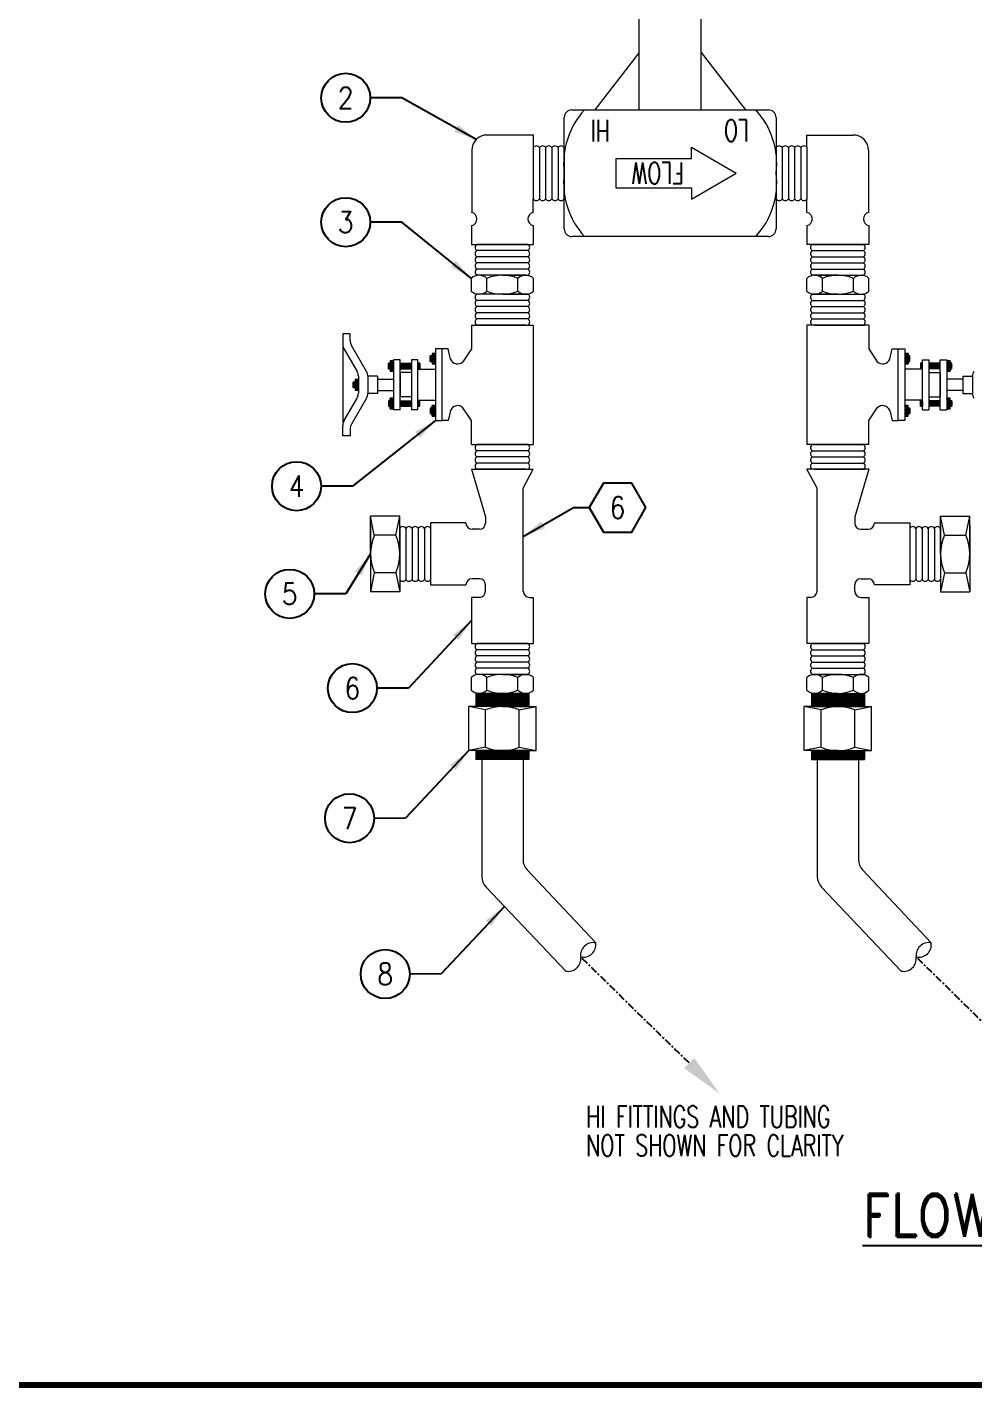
# Model space of a CAD drawing. Header units: inches. Extents: x -3516 to -3144, y -293 to -72.
# Drawn here: x -3326.6 to -3277.2, y -179.6 to -108.7 of the extents above; entities that cross this region are included whole.
import ezdxf
from ezdxf.enums import TextEntityAlignment as Align

# ---------------------------------------------------------------- set-up
doc = ezdxf.new("R2010")
doc.units = ezdxf.units.IN
doc.header["$LTSCALE"] = 0.5
doc.header["$MEASUREMENT"] = 0
doc.linetypes.add('CENTER2', pattern=[1.125, 0.75, -0.125, 0.125, -0.125])
doc.layers.get('0').update_dxf_attribs({"lineweight": 18})
doc.layers.get('Defpoints').update_dxf_attribs({"color": 251, "lineweight": 140})
for name, color, linetype in [('FH-TITLES', 101, 'Continuous'), ('MU-PART-NUMB', 21, 'Continuous'), ('MU-PART-NUMB @ 12', 21, 'Continuous')]:
    doc.layers.add(name, color=color, linetype=linetype)
doc.styles.add('ROMAND', font='romand.shx')
doc.styles.add('RomanS', font='romans.shx', dxfattribs={"width": 0.85})
doc.dimstyles.new('FH_Arrow_Leader', dxfattribs={"dimscale": 96, "dimtxt": 0.09375, "dimasz": 0.1, "dimexe": 0.0625, "dimexo": 0.0625, "dimgap": 0.09, "dimtad": 0, "dimtih": 1, "dimtoh": 1, "dimdec": 4, "dimzin": 0, "dimdsep": 46, "dimlunit": 4, "dimtxsty": 'RomanS', "dimcen": 0.09, "dimadec": 0, "dimazin": 0, "dimtfac": 1, "dimtdec": 4, "dimtofl": 0, "dimtmove": 0, "dimatfit": 3, "dimfxl": 1, "dimtolj": 1, "dimtzin": 0, "dimarcsym": 0})
pattern_1 = [(45, (1982.264434, 69.967523), (-0.03535533906, 0.03535533906), [])]
pattern_2 = [(135, (-8568.428625, 69.967523), (0.03535533906, 0.03535533906), [])]
pattern_3 = [(45, (978.75249, 32.53972), (-0.0286504903, 0.0286504903), [])]
pattern_4 = [(45, (980.588325, 33.518736), (-0.0286504903, 0.0286504903), [])]
pattern_5 = [(315, (980.588325, -288.304817), (-0.0286504903, -0.0286504903), [])]
pattern_6 = [(45, (982.77675, 33.9024), (-0.0286504903, 0.0286504903), [])]
pattern_7 = [(315, (982.77675, -288.68848), (-0.0286504903, -0.0286504903), [])]
pattern_8 = [(135, (-7566.752517, 33.518736), (0.0286504903, 0.0286504903), [])]
pattern_9 = [(225, (-7566.752517, -288.304817), (0.0286504903, -0.0286504903), [])]
pattern_10 = [(135, (-7568.94094, 33.9024), (0.0286504903, 0.0286504903), [])]
pattern_11 = [(225, (-7568.94094, -288.68848), (0.0286504903, -0.0286504903), [])]

msp = doc.modelspace()

# ---------------------------------------------------------------- hatches: boundary and pattern name
h = msp.add_hatch()
h.set_pattern_fill('ANSI31', color=256, scale=0.324143, style=0)
h.set_pattern_definition(pattern_4)
h.paths.add_polyline_path([(-3307.519, -126.141), (-3307.694, -126.141), (-3307.694, -126.687), (-3307.519, -126.687)])
h = msp.add_hatch()
h.set_pattern_fill('ANSI31', color=256, scale=0.324143, style=0)
h.set_pattern_definition(pattern_6)
h.paths.add_polyline_path([(-3305.505, -125.889), (-3305.6, -125.889), (-3305.6, -126.172), (-3305.505, -126.172)])
h = msp.add_hatch()
h.set_pattern_fill('ANSI31', color=256, scale=0.324143, style=0)
h.set_pattern_definition(pattern_6)
h.paths.add_polyline_path([(-3305.33, -125.758), (-3305.505, -125.758), (-3305.505, -126.303), (-3305.33, -126.303)])
h = msp.add_hatch()
h.set_pattern_fill('ANSI31', color=256, scale=0.324143, style=0)
h.set_pattern_definition(pattern_10)
h.paths.add_polyline_path([(-3280.834, -125.758), (-3280.659, -125.758), (-3280.659, -126.303), (-3280.834, -126.303)])
h = msp.add_hatch()
h.set_pattern_fill('ANSI31', color=256, scale=0.324143, style=0)
h.set_pattern_definition(pattern_10)
h.paths.add_polyline_path([(-3280.659, -125.889), (-3280.564, -125.889), (-3280.564, -126.172), (-3280.659, -126.172)])
h = msp.add_hatch()
h.set_pattern_fill('ANSI31', color=256, scale=0.324143, style=0)
h.set_pattern_definition(pattern_8)
h.paths.add_polyline_path([(-3278.645, -126.141), (-3278.47, -126.141), (-3278.47, -126.687), (-3278.645, -126.687)])
h = msp.add_hatch()
h.set_pattern_fill('ANSI31', color=256, scale=0.324143, style=0)
h.set_pattern_definition(pattern_4)
h.paths.add_polyline_path([(-3307.694, -126.272), (-3307.788, -126.272), (-3307.788, -126.556), (-3307.694, -126.556)])
h = msp.add_hatch()
h.set_pattern_fill('ANSI31', color=256, scale=0.4, style=0)
h.set_pattern_definition(pattern_1)
h.paths.add_polyline_path([(-3306.589, -126.272), (-3307.176, -126.272), (-3307.176, -126.556), (-3306.589, -126.556)])
h = msp.add_hatch()
h.set_pattern_fill('ANSI31', color=256, scale=0.324143, style=0)
h.set_pattern_definition([(45, (982.1306, 33.518736), (-0.0286504903, 0.0286504903), [])])
h.paths.add_polyline_path([(-3306.152, -126.272), (-3306.246, -126.272), (-3306.246, -126.556), (-3306.152, -126.556)])
h = msp.add_hatch()
h.set_pattern_fill('ANSI31', color=256, scale=0.324143, style=0)
h.set_pattern_definition([(135, (-7568.29479, 33.518736), (0.0286504903, 0.0286504903), [])])
h.paths.add_polyline_path([(-3280.013, -126.272), (-3279.918, -126.272), (-3279.918, -126.556), (-3280.013, -126.556)])
h = msp.add_hatch()
h.set_pattern_fill('ANSI31', color=256, scale=0.4, style=0)
h.set_pattern_definition(pattern_2)
h.paths.add_polyline_path([(-3279.576, -126.272), (-3278.988, -126.272), (-3278.988, -126.556), (-3279.576, -126.556)])
h = msp.add_hatch()
h.set_pattern_fill('ANSI31', color=256, scale=0.324143, style=0)
h.set_pattern_definition(pattern_8)
h.paths.add_polyline_path([(-3278.47, -126.272), (-3278.376, -126.272), (-3278.376, -126.556), (-3278.47, -126.556)])
h = msp.add_hatch()
h.set_pattern_fill('ANSI31', color=256, scale=0.324143, style=0)
h.set_pattern_definition(pattern_3)
h.paths.add_polyline_path([(-3309.53, -127.251), (-3309.624, -127.251), (-3309.624, -127.535), (-3309.53, -127.535)])
h = msp.add_hatch()
h.set_pattern_fill('ANSI31', color=256, scale=0.324143, style=0)
h.set_pattern_definition(pattern_3)
h.paths.add_polyline_path([(-3309.355, -127.12), (-3309.53, -127.12), (-3309.53, -127.666), (-3309.355, -127.666)])
h = msp.add_hatch()
h.set_pattern_fill('ANSI31', color=256, scale=0.324143, style=0)
h.set_pattern_definition(pattern_5)
h.paths.add_polyline_path([(-3307.694, -128.514), (-3307.788, -128.514), (-3307.788, -128.231), (-3307.694, -128.231)])
h = msp.add_hatch()
h.set_pattern_fill('ANSI31', color=256, scale=0.324143, style=0)
h.set_pattern_definition(pattern_5)
h.paths.add_polyline_path([(-3307.519, -128.645), (-3307.694, -128.645), (-3307.694, -128.099), (-3307.519, -128.099)])
h = msp.add_hatch()
h.set_pattern_fill('ANSI31', color=256, scale=0.4, style=0)
h.set_pattern_definition([(45, (1982.264434, 68.009487), (-0.03535533906, 0.03535533906), [])])
h.paths.add_polyline_path([(-3306.589, -128.231), (-3307.176, -128.231), (-3307.176, -128.514), (-3306.589, -128.514)])
h = msp.add_hatch()
h.set_pattern_fill('ANSI31', color=256, scale=0.324143, style=0)
h.set_pattern_definition([(315, (982.1306, -288.304817), (-0.0286504903, -0.0286504903), [])])
h.paths.add_polyline_path([(-3306.152, -128.514), (-3306.246, -128.514), (-3306.246, -128.231), (-3306.152, -128.231)])
h = msp.add_hatch()
h.set_pattern_fill('ANSI31', color=256, scale=0.324143, style=0)
h.set_pattern_definition([(225, (-7568.29479, -288.304817), (0.0286504903, -0.0286504903), [])])
h.paths.add_polyline_path([(-3280.013, -128.514), (-3279.918, -128.514), (-3279.918, -128.231), (-3280.013, -128.231)])
h = msp.add_hatch()
h.set_pattern_fill('ANSI31', color=256, scale=0.4, style=0)
h.set_pattern_definition([(135, (-8568.428625, 68.009487), (0.03535533906, 0.03535533906), [])])
h.paths.add_polyline_path([(-3279.576, -128.231), (-3278.988, -128.231), (-3278.988, -128.514), (-3279.576, -128.514)])
h = msp.add_hatch()
h.set_pattern_fill('ANSI31', color=256, scale=0.324143, style=0)
h.set_pattern_definition(pattern_9)
h.paths.add_polyline_path([(-3278.645, -128.645), (-3278.47, -128.645), (-3278.47, -128.099), (-3278.645, -128.099)])
h = msp.add_hatch()
h.set_pattern_fill('ANSI31', color=256, scale=0.324143, style=0)
h.set_pattern_definition(pattern_9)
h.paths.add_polyline_path([(-3278.47, -128.514), (-3278.376, -128.514), (-3278.376, -128.231), (-3278.47, -128.231)])
h = msp.add_hatch()
h.set_pattern_fill('ANSI31', color=256, scale=0.324143, style=0)
h.set_pattern_definition(pattern_7)
h.paths.add_polyline_path([(-3305.505, -128.897), (-3305.6, -128.897), (-3305.6, -128.614), (-3305.505, -128.614)])
h = msp.add_hatch()
h.set_pattern_fill('ANSI31', color=256, scale=0.324143, style=0)
h.set_pattern_definition(pattern_7)
h.paths.add_polyline_path([(-3305.33, -129.028), (-3305.505, -129.028), (-3305.505, -128.483), (-3305.33, -128.483)])
h = msp.add_hatch()
h.set_pattern_fill('ANSI31', color=256, scale=0.324143, style=0)
h.set_pattern_definition(pattern_11)
h.paths.add_polyline_path([(-3280.834, -129.028), (-3280.659, -129.028), (-3280.659, -128.483), (-3280.834, -128.483)])
h = msp.add_hatch()
h.set_pattern_fill('ANSI31', color=256, scale=0.324143, style=0)
h.set_pattern_definition(pattern_11)
h.paths.add_polyline_path([(-3280.659, -128.897), (-3280.564, -128.897), (-3280.564, -128.614), (-3280.659, -128.614)])
h = msp.add_hatch()
h.set_pattern_fill('ANSI31', color=256, scale=0.4, style=0)
h.set_pattern_definition(pattern_1)
h.paths.add_polyline_path([(-3300.456, -143.501), (-3301.837, -143.501), (-3303.173, -143.501), (-3303.219, -143.501), (-3303.219, -144.193), (-3301.837, -144.193), (-3300.456, -144.193)])
h = msp.add_hatch()
h.set_pattern_fill('ANSI31', color=256, scale=0.4, style=0)
h.set_pattern_definition(pattern_2)
h.paths.add_polyline_path([(-3285.708, -143.501), (-3284.327, -143.501), (-3282.992, -143.501), (-3282.946, -143.501), (-3282.946, -144.193), (-3284.327, -144.193), (-3285.708, -144.193)])
h = msp.add_hatch()
h.set_pattern_fill('ANSI31', color=256, scale=0.4, style=0)
h.set_pattern_definition(pattern_1)
h.paths.add_polyline_path([(-3300.456, -146.492), (-3301.837, -146.492), (-3303.219, -146.492), (-3303.219, -146.949), (-3300.456, -146.949)])
h = msp.add_hatch()
h.set_pattern_fill('ANSI31', color=256, scale=0.4, style=0)
h.set_pattern_definition(pattern_2)
h.paths.add_polyline_path([(-3285.708, -146.492), (-3284.327, -146.492), (-3282.946, -146.492), (-3282.946, -146.949), (-3285.708, -146.949)])

# ---------------------------------------------------------------- linework, layer by layer
for p, q in [((-3294.695, -113.045), (-3294.695, -105.882)), ((-3291.469, -113.045), (-3291.469, -105.882)), ((-3294.695, -110.039), (-3297.014, -113.045)), ((-3291.469, -110.039), (-3289.151, -113.045)), ((-3298.212, -113.045), (-3287.952, -113.045)), ((-3298.612, -119.254), (-3298.612, -113.445)), ((-3287.552, -113.445), (-3287.552, -119.254)), ((-3300.211, -114.354), (-3302.637, -114.354)), ((-3300.211, -114.995), (-3300.211, -114.354)), ((-3285.953, -114.995), (-3285.953, -114.354)), ((-3285.953, -114.354), (-3283.527, -114.354)), ((-3303.437, -115.154), (-3303.437, -118.394)), ((-3300.224, -115.014), (-3300.224, -117.685)), ((-3299.902, -115.014), (-3299.902, -117.685)), ((-3299.902, -115.014), (-3299.902, -117.685)), ((-3299.58, -115.014), (-3299.58, -117.685)), ((-3299.58, -115.014), (-3299.58, -117.685)), ((-3299.257, -115.014), (-3299.257, -117.685)), ((-3299.257, -115.014), (-3299.257, -117.685)), ((-3298.935, -115.014), (-3298.935, -117.685)), ((-3298.935, -115.014), (-3298.935, -117.685)), ((-3298.612, -115.014), (-3298.612, -117.685)), ((-3291.976, -115.583), (-3291.976, -114.997)), ((-3291.976, -114.997), (-3289.633, -116.35)), ((-3287.552, -115.014), (-3287.552, -117.685)), ((-3287.23, -115.014), (-3287.23, -117.685)), ((-3287.23, -115.014), (-3287.23, -117.685)), ((-3286.907, -115.014), (-3286.907, -117.685)), ((-3286.907, -115.014), (-3286.907, -117.685)), ((-3286.585, -115.014), (-3286.585, -117.685)), ((-3286.585, -115.014), (-3286.585, -117.685)), ((-3286.262, -115.014), (-3286.262, -117.685)), ((-3286.262, -115.014), (-3286.262, -117.685)), ((-3285.94, -115.014), (-3285.94, -117.685)), ((-3282.727, -115.154), (-3282.727, -118.394)), ((-3295.916, -115.583), (-3295.916, -117.117)), ((-3295.916, -115.583), (-3291.976, -115.583)), ((-3291.976, -117.703), (-3289.633, -116.35)), ((-3295.916, -117.117), (-3291.976, -117.117)), ((-3291.976, -117.117), (-3291.976, -117.703)), ((-3300.224, -118.393), (-3300.224, -117.685)), ((-3285.94, -118.393), (-3285.94, -117.685)), ((-3303.45, -119.082), (-3303.45, -120.063)), ((-3300.224, -119.082), (-3300.224, -120.063)), ((-3287.952, -119.654), (-3298.212, -119.654)), ((-3285.94, -119.082), (-3285.94, -120.063)), ((-3282.714, -119.082), (-3282.714, -120.063)), ((-3303.45, -120.063), (-3300.224, -120.063)), ((-3300.502, -120.063), (-3303.173, -120.063)), ((-3300.502, -120.385), (-3303.173, -120.385)), ((-3300.502, -120.385), (-3303.173, -120.385)), ((-3300.502, -120.385), (-3303.173, -120.385)), ((-3282.714, -120.063), (-3285.94, -120.063)), ((-3285.663, -120.063), (-3282.992, -120.063)), ((-3285.663, -120.385), (-3282.992, -120.385)), ((-3285.663, -120.385), (-3282.992, -120.385)), ((-3285.663, -120.385), (-3282.992, -120.385)), ((-3300.502, -120.708), (-3303.173, -120.708)), ((-3300.502, -120.708), (-3303.173, -120.708)), ((-3300.502, -120.708), (-3303.173, -120.708)), ((-3300.502, -121.03), (-3303.173, -121.03)), ((-3300.502, -121.03), (-3303.173, -121.03)), ((-3300.502, -121.03), (-3303.173, -121.03)), ((-3285.663, -120.708), (-3282.992, -120.708)), ((-3285.663, -120.708), (-3282.992, -120.708)), ((-3285.663, -120.708), (-3282.992, -120.708)), ((-3285.663, -121.03), (-3282.992, -121.03)), ((-3285.663, -121.03), (-3282.992, -121.03)), ((-3285.663, -121.03), (-3282.992, -121.03)), ((-3303.459, -122.5), (-3303.459, -121.837)), ((-3301.837, -121.675), (-3303.219, -121.675)), ((-3301.837, -121.675), (-3303.219, -121.675)), ((-3300.502, -121.353), (-3303.173, -121.353)), ((-3300.502, -121.353), (-3303.173, -121.353)), ((-3300.502, -121.353), (-3303.173, -121.353)), ((-3300.62, -121.675), (-3303.054, -121.675)), ((-3302.648, -122.5), (-3302.648, -121.837)), ((-3301.081, -121.675), (-3302.594, -121.675)), ((-3301.081, -121.675), (-3302.594, -121.675)), ((-3301.837, -121.675), (-3300.456, -121.675)), ((-3301.837, -121.675), (-3300.456, -121.675)), ((-3301.026, -122.5), (-3301.026, -121.837)), ((-3300.215, -122.5), (-3300.215, -121.837)), ((-3285.949, -122.5), (-3285.949, -121.837)), ((-3284.327, -121.675), (-3285.708, -121.675)), ((-3284.327, -121.675), (-3285.708, -121.675)), ((-3285.663, -121.353), (-3282.992, -121.353)), ((-3285.663, -121.353), (-3282.992, -121.353)), ((-3285.663, -121.353), (-3282.992, -121.353)), ((-3285.544, -121.675), (-3283.11, -121.675)), ((-3285.138, -122.5), (-3285.138, -121.837)), ((-3285.084, -121.675), (-3283.571, -121.675)), ((-3285.084, -121.675), (-3283.571, -121.675)), ((-3284.327, -121.675), (-3282.946, -121.675)), ((-3284.327, -121.675), (-3282.946, -121.675)), ((-3283.516, -122.5), (-3283.516, -121.837)), ((-3282.705, -122.5), (-3282.705, -121.837)), ((-3301.837, -122.662), (-3303.219, -122.662)), ((-3300.502, -122.662), (-3303.173, -122.662)), ((-3300.502, -122.985), (-3303.173, -122.985)), ((-3300.502, -122.985), (-3303.173, -122.985)), ((-3300.502, -122.985), (-3303.173, -122.985)), ((-3300.502, -123.307), (-3303.173, -123.307)), ((-3300.502, -123.307), (-3303.173, -123.307)), ((-3300.502, -123.307), (-3303.173, -123.307)), ((-3300.62, -122.662), (-3303.054, -122.662)), ((-3301.837, -122.662), (-3300.456, -122.662)), ((-3284.327, -122.662), (-3285.708, -122.662)), ((-3285.663, -122.662), (-3282.992, -122.662)), ((-3285.663, -122.985), (-3282.992, -122.985)), ((-3285.663, -122.985), (-3282.992, -122.985)), ((-3285.663, -122.985), (-3282.992, -122.985)), ((-3285.663, -123.307), (-3282.992, -123.307)), ((-3285.663, -123.307), (-3282.992, -123.307)), ((-3285.663, -123.307), (-3282.992, -123.307)), ((-3285.544, -122.662), (-3283.11, -122.662)), ((-3284.327, -122.662), (-3282.946, -122.662)), ((-3300.502, -123.629), (-3303.173, -123.629)), ((-3300.502, -123.629), (-3303.173, -123.629)), ((-3300.502, -123.629), (-3303.173, -123.629)), ((-3300.502, -123.952), (-3303.173, -123.952)), ((-3300.502, -123.952), (-3303.173, -123.952)), ((-3300.502, -123.952), (-3303.173, -123.952)), ((-3285.663, -123.629), (-3282.992, -123.629)), ((-3285.663, -123.629), (-3282.992, -123.629)), ((-3285.663, -123.629), (-3282.992, -123.629)), ((-3285.663, -123.952), (-3282.992, -123.952)), ((-3285.663, -123.952), (-3282.992, -123.952)), ((-3285.663, -123.952), (-3282.992, -123.952)), ((-3309.786, -124.73), (-3310.166, -124.73)), ((-3310.166, -124.73), (-3310.166, -125.274)), ((-3309.786, -125.082), (-3309.786, -124.73)), ((-3303.45, -124.274), (-3300.224, -124.274)), ((-3303.45, -124.274), (-3303.45, -125.524)), ((-3301.837, -124.274), (-3303.219, -124.274)), ((-3301.837, -124.274), (-3303.219, -124.274)), ((-3300.62, -124.274), (-3303.054, -124.274)), ((-3301.081, -124.274), (-3302.594, -124.274)), ((-3301.081, -124.274), (-3302.594, -124.274)), ((-3301.837, -124.274), (-3300.456, -124.274)), ((-3301.837, -124.274), (-3300.456, -124.274)), ((-3300.224, -124.274), (-3300.224, -130.512)), ((-3282.714, -124.274), (-3285.94, -124.274)), ((-3285.94, -124.274), (-3285.94, -130.512)), ((-3284.327, -124.274), (-3285.708, -124.274)), ((-3284.327, -124.274), (-3285.708, -124.274)), ((-3285.544, -124.274), (-3283.11, -124.274)), ((-3285.084, -124.274), (-3283.571, -124.274)), ((-3285.084, -124.274), (-3283.571, -124.274)), ((-3284.327, -124.274), (-3282.946, -124.274)), ((-3284.327, -124.274), (-3282.946, -124.274)), ((-3282.714, -124.274), (-3282.714, -125.524)), ((-3310.166, -125.41), (-3310.166, -129.376)), ((-3308.932, -126.698), (-3309.718, -125.336)), ((-3310.098, -125.528), (-3309.423, -126.698)), ((-3307.694, -126.141), (-3307.694, -126.687)), ((-3307.176, -126.084), (-3307.519, -126.084)), ((-3307.519, -126.084), (-3307.519, -128.702)), ((-3307.519, -126.084), (-3307.519, -126.928)), ((-3307.176, -128.702), (-3307.176, -126.084)), ((-3306.246, -126.084), (-3306.589, -126.084)), ((-3306.589, -126.084), (-3306.589, -128.702)), ((-3306.246, -128.702), (-3306.246, -126.084)), ((-3305.6, -126.172), (-3305.6, -125.889)), ((-3305.505, -125.758), (-3305.505, -126.303)), ((-3304.988, -125.524), (-3305.33, -125.524)), ((-3305.33, -125.524), (-3305.33, -129.262)), ((-3304.673, -125.524), (-3304.988, -125.524)), ((-3304.988, -129.262), (-3304.988, -125.524)), ((-3304.549, -126.054), (-3304.673, -125.524)), ((-3303.45, -125.524), (-3303.895, -126.188)), ((-3282.714, -125.524), (-3282.269, -126.188)), ((-3281.615, -126.054), (-3281.491, -125.524)), ((-3281.491, -125.524), (-3281.177, -125.524)), ((-3281.177, -129.262), (-3281.177, -125.524)), ((-3281.177, -125.524), (-3280.834, -125.524)), ((-3280.834, -125.524), (-3280.834, -129.262)), ((-3280.659, -125.758), (-3280.659, -126.303)), ((-3280.564, -126.172), (-3280.564, -125.889)), ((-3279.918, -128.702), (-3279.918, -126.084)), ((-3279.918, -126.084), (-3279.576, -126.084)), ((-3279.576, -126.084), (-3279.576, -128.702)), ((-3278.988, -128.702), (-3278.988, -126.084)), ((-3278.988, -126.084), (-3278.645, -126.084)), ((-3278.645, -126.084), (-3278.645, -128.702)), ((-3278.47, -126.141), (-3278.47, -126.687)), ((-3307.788, -126.556), (-3307.788, -126.272)), ((-3307.176, -126.272), (-3306.589, -126.272)), ((-3307.176, -126.556), (-3306.589, -126.556)), ((-3306.589, -126.756), (-3307.176, -126.756)), ((-3307.176, -126.756), (-3307.176, -128.03)), ((-3306.246, -126.556), (-3306.246, -126.272)), ((-3306.246, -126.585), (-3305.33, -126.585)), ((-3306.152, -126.272), (-3306.152, -126.556)), ((-3279.918, -126.585), (-3280.834, -126.585)), ((-3280.013, -126.272), (-3280.013, -126.556)), ((-3279.918, -126.556), (-3279.918, -126.272)), ((-3278.988, -126.272), (-3279.576, -126.272)), ((-3278.988, -126.556), (-3279.576, -126.556)), ((-3279.576, -126.756), (-3278.988, -126.756)), ((-3278.988, -126.756), (-3278.988, -128.03)), ((-3278.376, -126.556), (-3278.376, -126.272)), ((-3309.624, -127.535), (-3309.624, -127.251)), ((-3309.53, -127.12), (-3309.53, -127.666)), ((-3309.355, -126.951), (-3309.355, -127.835)), ((-3308.353, -126.937), (-3308.864, -126.937)), ((-3308.864, -126.951), (-3308.864, -127.835)), ((-3308.353, -126.937), (-3308.353, -127.849)), ((-3308.353, -127.099), (-3307.519, -127.099)), ((-3277.811, -127.099), (-3278.645, -127.099)), ((-3277.811, -126.937), (-3277.3, -126.937)), ((-3277.811, -126.937), (-3277.811, -127.849)), ((-3277.3, -126.951), (-3277.3, -127.835)), ((-3310.098, -129.258), (-3309.423, -128.089)), ((-3308.932, -128.089), (-3309.718, -129.45)), ((-3308.353, -127.849), (-3308.864, -127.849)), ((-3308.353, -127.687), (-3307.519, -127.687)), ((-3307.788, -128.231), (-3307.788, -128.514)), ((-3307.694, -128.645), (-3307.694, -128.099)), ((-3306.589, -128.03), (-3307.176, -128.03)), ((-3307.176, -128.231), (-3306.589, -128.231)), ((-3306.246, -128.201), (-3305.33, -128.201)), ((-3306.246, -128.231), (-3306.246, -128.514)), ((-3306.152, -128.514), (-3306.152, -128.231)), ((-3279.918, -128.201), (-3280.834, -128.201)), ((-3280.013, -128.514), (-3280.013, -128.231)), ((-3279.918, -128.231), (-3279.918, -128.514)), ((-3279.576, -128.03), (-3278.988, -128.03)), ((-3278.988, -128.231), (-3279.576, -128.231)), ((-3277.811, -127.687), (-3278.645, -127.687)), ((-3278.47, -128.645), (-3278.47, -128.099)), ((-3278.376, -128.231), (-3278.376, -128.514)), ((-3277.811, -127.849), (-3277.3, -127.849)), ((-3307.176, -128.702), (-3307.519, -128.702)), ((-3307.176, -128.514), (-3306.589, -128.514)), ((-3306.246, -128.702), (-3306.589, -128.702)), ((-3305.6, -128.614), (-3305.6, -128.897)), ((-3305.505, -129.028), (-3305.505, -128.483)), ((-3304.549, -128.732), (-3304.673, -129.262)), ((-3303.45, -129.262), (-3303.895, -128.598)), ((-3282.714, -129.262), (-3282.269, -128.598)), ((-3281.615, -128.732), (-3281.491, -129.262)), ((-3280.659, -129.028), (-3280.659, -128.483)), ((-3280.564, -128.614), (-3280.564, -128.897)), ((-3279.918, -128.702), (-3279.576, -128.702)), ((-3278.988, -128.514), (-3279.576, -128.514)), ((-3278.988, -128.702), (-3278.645, -128.702)), ((-3310.166, -130.056), (-3310.166, -129.512)), ((-3305.33, -129.262), (-3304.988, -129.262)), ((-3304.673, -129.262), (-3304.988, -129.262)), ((-3303.45, -130.512), (-3303.45, -129.262)), ((-3282.714, -130.512), (-3282.714, -129.262)), ((-3281.491, -129.262), (-3281.177, -129.262)), ((-3280.834, -129.262), (-3281.177, -129.262)), ((-3309.786, -130.056), (-3310.166, -130.056)), ((-3309.786, -129.704), (-3309.786, -130.056)), ((-3303.45, -130.512), (-3300.224, -130.512)), ((-3300.502, -130.512), (-3303.173, -130.512)), ((-3300.502, -130.512), (-3303.173, -130.512)), ((-3300.502, -130.512), (-3303.173, -130.512)), ((-3300.502, -130.834), (-3303.173, -130.834)), ((-3300.502, -130.834), (-3303.173, -130.834)), ((-3300.502, -130.834), (-3303.173, -130.834)), ((-3282.714, -130.512), (-3285.94, -130.512)), ((-3285.663, -130.512), (-3282.992, -130.512)), ((-3285.663, -130.512), (-3282.992, -130.512)), ((-3285.663, -130.512), (-3282.992, -130.512)), ((-3285.663, -130.834), (-3282.992, -130.834)), ((-3285.663, -130.834), (-3282.992, -130.834)), ((-3285.663, -130.834), (-3282.992, -130.834)), ((-3303.45, -131.802), (-3300.224, -131.802)), ((-3303.45, -131.802), (-3302.721, -134.278)), ((-3301.837, -131.802), (-3303.219, -131.802)), ((-3301.837, -131.802), (-3303.219, -131.802)), ((-3300.502, -131.157), (-3303.173, -131.157)), ((-3300.502, -131.157), (-3303.173, -131.157)), ((-3300.502, -131.157), (-3303.173, -131.157)), ((-3300.502, -131.479), (-3303.173, -131.479)), ((-3300.502, -131.479), (-3303.173, -131.479)), ((-3300.502, -131.479), (-3303.173, -131.479)), ((-3300.62, -131.802), (-3303.054, -131.802)), ((-3301.081, -131.802), (-3302.594, -131.802)), ((-3301.081, -131.802), (-3302.594, -131.802)), ((-3301.837, -131.802), (-3300.456, -131.802)), ((-3301.837, -131.802), (-3300.456, -131.802)), ((-3300.749, -132.782), (-3300.224, -131.802)), ((-3282.714, -131.802), (-3285.94, -131.802)), ((-3285.415, -132.782), (-3285.94, -131.802)), ((-3284.327, -131.802), (-3285.708, -131.802)), ((-3284.327, -131.802), (-3285.708, -131.802)), ((-3285.663, -131.157), (-3282.992, -131.157)), ((-3285.663, -131.157), (-3282.992, -131.157)), ((-3285.663, -131.157), (-3282.992, -131.157)), ((-3285.663, -131.479), (-3282.992, -131.479)), ((-3285.663, -131.479), (-3282.992, -131.479)), ((-3285.663, -131.479), (-3282.992, -131.479)), ((-3285.544, -131.802), (-3283.11, -131.802)), ((-3285.084, -131.802), (-3283.571, -131.802)), ((-3285.084, -131.802), (-3283.571, -131.802)), ((-3284.327, -131.802), (-3282.946, -131.802)), ((-3284.327, -131.802), (-3282.946, -131.802)), ((-3282.714, -131.802), (-3283.443, -134.278)), ((-3300.749, -137.835), (-3300.749, -132.782)), ((-3285.415, -137.835), (-3285.415, -132.782)), ((-3307.196, -134.251), (-3308.719, -134.251)), ((-3308.719, -136.223), (-3308.719, -134.251)), ((-3308.522, -135.237), (-3308.719, -134.251)), ((-3307.393, -135.237), (-3307.196, -134.251)), ((-3307.196, -136.223), (-3307.196, -134.251)), ((-3303.74, -134.605), (-3305.584, -134.605)), ((-3305.584, -134.605), (-3305.584, -137.842)), ((-3303.74, -134.611), (-3303.74, -134.605)), ((-3302.721, -134.278), (-3302.721, -134.611)), ((-3283.443, -134.278), (-3283.443, -134.611)), ((-3282.425, -134.611), (-3282.425, -134.605)), ((-3282.425, -134.605), (-3280.58, -134.605)), ((-3280.58, -134.605), (-3280.58, -137.842)), ((-3278.968, -134.251), (-3277.445, -134.251)), ((-3278.968, -136.223), (-3278.968, -134.251)), ((-3278.771, -135.237), (-3278.968, -134.251)), ((-3277.642, -135.237), (-3277.445, -134.251)), ((-3277.445, -136.223), (-3277.445, -134.251)), ((-3308.719, -134.744), (-3308.719, -137.702)), ((-3307.393, -135.237), (-3308.522, -135.237)), ((-3307.196, -136.223), (-3307.196, -134.732)), ((-3307.196, -134.744), (-3307.196, -137.702)), ((-3307.196, -134.888), (-3307.196, -137.559)), ((-3307.196, -134.888), (-3307.196, -137.559)), ((-3306.873, -134.888), (-3306.873, -137.559)), ((-3306.873, -134.888), (-3306.873, -137.559)), ((-3306.873, -134.888), (-3306.873, -137.559)), ((-3306.873, -134.888), (-3306.873, -137.559)), ((-3306.551, -134.888), (-3306.551, -137.559)), ((-3306.551, -134.888), (-3306.551, -137.559)), ((-3306.551, -134.888), (-3306.551, -137.559)), ((-3306.551, -134.888), (-3306.551, -137.559)), ((-3306.229, -134.888), (-3306.229, -137.559)), ((-3306.229, -134.888), (-3306.229, -137.559)), ((-3306.229, -134.888), (-3306.229, -137.559)), ((-3306.229, -134.888), (-3306.229, -137.559)), ((-3305.906, -134.888), (-3305.906, -137.559)), ((-3305.906, -134.888), (-3305.906, -137.559)), ((-3305.906, -134.888), (-3305.906, -137.559)), ((-3305.906, -134.888), (-3305.906, -137.559)), ((-3305.584, -134.888), (-3305.584, -137.559)), ((-3305.584, -134.888), (-3305.584, -137.559)), ((-3303.041, -134.931), (-3303.42, -134.931)), ((-3283.123, -134.931), (-3282.745, -134.931)), ((-3280.58, -134.888), (-3280.58, -137.559)), ((-3280.58, -134.888), (-3280.58, -137.559)), ((-3280.258, -134.888), (-3280.258, -137.559)), ((-3280.258, -134.888), (-3280.258, -137.559)), ((-3280.258, -134.888), (-3280.258, -137.559)), ((-3280.258, -134.888), (-3280.258, -137.559)), ((-3279.936, -134.888), (-3279.936, -137.559)), ((-3279.936, -134.888), (-3279.936, -137.559)), ((-3279.936, -134.888), (-3279.936, -137.559)), ((-3279.936, -134.888), (-3279.936, -137.559)), ((-3279.613, -134.888), (-3279.613, -137.559)), ((-3279.613, -134.888), (-3279.613, -137.559)), ((-3279.613, -134.888), (-3279.613, -137.559)), ((-3279.613, -134.888), (-3279.613, -137.559)), ((-3279.291, -134.888), (-3279.291, -137.559)), ((-3279.291, -134.888), (-3279.291, -137.559)), ((-3279.291, -134.888), (-3279.291, -137.559)), ((-3279.291, -134.888), (-3279.291, -137.559)), ((-3278.968, -136.223), (-3278.968, -134.732)), ((-3278.968, -134.744), (-3278.968, -137.702)), ((-3278.968, -134.888), (-3278.968, -137.559)), ((-3278.968, -134.888), (-3278.968, -137.559)), ((-3278.771, -135.237), (-3277.642, -135.237)), ((-3277.445, -134.744), (-3277.445, -137.702)), ((-3308.719, -136.223), (-3308.719, -138.195)), ((-3307.196, -136.223), (-3307.196, -138.195)), ((-3278.968, -136.223), (-3278.968, -138.195)), ((-3277.445, -136.223), (-3277.445, -138.195)), ((-3308.522, -137.209), (-3308.719, -138.195)), ((-3307.393, -137.209), (-3308.522, -137.209)), ((-3307.393, -137.209), (-3307.196, -138.195)), ((-3278.771, -137.209), (-3278.968, -138.195)), ((-3278.771, -137.209), (-3277.642, -137.209)), ((-3277.642, -137.209), (-3277.445, -138.195)), ((-3307.196, -138.195), (-3308.719, -138.195)), ((-3305.584, -137.842), (-3303.74, -137.842)), ((-3303.041, -137.515), (-3303.42, -137.515)), ((-3302.721, -138.172), (-3302.721, -137.835)), ((-3300.749, -138.172), (-3300.749, -137.835)), ((-3285.415, -138.172), (-3285.415, -137.835)), ((-3283.443, -138.172), (-3283.443, -137.835)), ((-3283.123, -137.515), (-3282.745, -137.515)), ((-3280.58, -137.842), (-3282.425, -137.842)), ((-3278.968, -138.195), (-3277.445, -138.195)), ((-3303.041, -138.492), (-3303.45, -138.492)), ((-3303.45, -138.492), (-3303.45, -140.902)), ((-3300.429, -138.492), (-3300.224, -138.492)), ((-3300.224, -138.492), (-3300.224, -140.902)), ((-3285.735, -138.492), (-3285.94, -138.492)), ((-3285.94, -138.492), (-3285.94, -140.902)), ((-3283.123, -138.492), (-3282.714, -138.492)), ((-3282.714, -138.492), (-3282.714, -140.902)), ((-3303.45, -140.902), (-3300.224, -140.902)), ((-3303.45, -140.902), (-3300.224, -140.902)), ((-3300.502, -140.902), (-3303.173, -140.902)), ((-3300.502, -140.902), (-3303.173, -140.902)), ((-3300.502, -140.902), (-3303.173, -140.902)), ((-3282.714, -140.902), (-3285.94, -140.902)), ((-3282.714, -140.902), (-3285.94, -140.902)), ((-3285.663, -140.902), (-3282.992, -140.902)), ((-3285.663, -140.902), (-3282.992, -140.902)), ((-3285.663, -140.902), (-3282.992, -140.902)), ((-3300.502, -141.224), (-3303.173, -141.224)), ((-3300.502, -141.224), (-3303.173, -141.224)), ((-3300.502, -141.224), (-3303.173, -141.224)), ((-3300.502, -141.546), (-3303.173, -141.546)), ((-3300.502, -141.546), (-3303.173, -141.546)), ((-3300.502, -141.546), (-3303.173, -141.546)), ((-3285.663, -141.224), (-3282.992, -141.224)), ((-3285.663, -141.224), (-3282.992, -141.224)), ((-3285.663, -141.224), (-3282.992, -141.224)), ((-3285.663, -141.546), (-3282.992, -141.546)), ((-3285.663, -141.546), (-3282.992, -141.546)), ((-3285.663, -141.546), (-3282.992, -141.546)), ((-3300.502, -141.869), (-3303.173, -141.869)), ((-3300.502, -141.869), (-3303.173, -141.869)), ((-3300.502, -141.869), (-3303.173, -141.869)), ((-3300.502, -142.191), (-3303.173, -142.191)), ((-3300.502, -142.191), (-3303.173, -142.191)), ((-3300.502, -142.191), (-3303.173, -142.191)), ((-3300.62, -142.191), (-3303.054, -142.191)), ((-3301.081, -142.191), (-3302.594, -142.191)), ((-3301.081, -142.191), (-3302.594, -142.191)), ((-3285.663, -141.869), (-3282.992, -141.869)), ((-3285.663, -141.869), (-3282.992, -141.869)), ((-3285.663, -141.869), (-3282.992, -141.869)), ((-3285.663, -142.191), (-3282.992, -142.191)), ((-3285.663, -142.191), (-3282.992, -142.191)), ((-3285.663, -142.191), (-3282.992, -142.191)), ((-3285.544, -142.191), (-3283.11, -142.191)), ((-3285.084, -142.191), (-3283.571, -142.191)), ((-3285.084, -142.191), (-3283.571, -142.191)), ((-3303.459, -143.338), (-3303.459, -142.676)), ((-3301.837, -142.514), (-3303.219, -142.514)), ((-3301.837, -142.514), (-3303.219, -142.514)), ((-3300.502, -142.514), (-3303.173, -142.514)), ((-3300.62, -142.514), (-3303.054, -142.514)), ((-3302.648, -143.338), (-3302.648, -142.676)), ((-3301.081, -142.514), (-3302.594, -142.514)), ((-3301.081, -142.514), (-3302.594, -142.514)), ((-3301.081, -142.514), (-3302.594, -142.514)), ((-3301.081, -142.514), (-3302.594, -142.514)), ((-3301.837, -142.514), (-3300.456, -142.514)), ((-3301.837, -142.514), (-3300.456, -142.514)), ((-3301.026, -143.338), (-3301.026, -142.676)), ((-3300.215, -143.338), (-3300.215, -142.676)), ((-3285.949, -143.338), (-3285.949, -142.676)), ((-3284.327, -142.514), (-3285.708, -142.514)), ((-3284.327, -142.514), (-3285.708, -142.514)), ((-3285.663, -142.514), (-3282.992, -142.514)), ((-3285.544, -142.514), (-3283.11, -142.514)), ((-3285.138, -143.338), (-3285.138, -142.676)), ((-3285.084, -142.514), (-3283.571, -142.514)), ((-3285.084, -142.514), (-3283.571, -142.514)), ((-3285.084, -142.514), (-3283.571, -142.514)), ((-3285.084, -142.514), (-3283.571, -142.514)), ((-3284.327, -142.514), (-3282.946, -142.514)), ((-3284.327, -142.514), (-3282.946, -142.514)), ((-3283.516, -143.338), (-3283.516, -142.676)), ((-3282.705, -143.338), (-3282.705, -142.676)), ((-3301.837, -143.501), (-3303.219, -143.501)), ((-3303.219, -143.501), (-3303.219, -144.193)), ((-3300.502, -143.501), (-3303.173, -143.501)), ((-3300.62, -143.501), (-3303.054, -143.501)), ((-3301.837, -143.501), (-3300.456, -143.501)), ((-3300.456, -143.501), (-3300.456, -144.193)), ((-3284.327, -143.501), (-3285.708, -143.501)), ((-3285.708, -143.501), (-3285.708, -144.193)), ((-3285.663, -143.501), (-3282.992, -143.501)), ((-3285.544, -143.501), (-3283.11, -143.501)), ((-3284.327, -143.501), (-3282.946, -143.501)), ((-3282.946, -143.501), (-3282.946, -144.193)), ((-3303.596, -146.492), (-3303.596, -144.193)), ((-3301.837, -144.193), (-3303.596, -144.193)), ((-3302.717, -144.369), (-3303.596, -144.193)), ((-3300.518, -144.193), (-3303.156, -144.193)), ((-3302.717, -146.316), (-3302.717, -144.369)), ((-3301.837, -144.193), (-3300.078, -144.193)), ((-3300.958, -144.369), (-3300.078, -144.193)), ((-3300.958, -146.316), (-3300.958, -144.369)), ((-3300.078, -146.492), (-3300.078, -144.193)), ((-3286.086, -146.492), (-3286.086, -144.193)), ((-3284.327, -144.193), (-3286.086, -144.193)), ((-3285.206, -144.369), (-3286.086, -144.193)), ((-3285.646, -144.193), (-3283.008, -144.193)), ((-3285.206, -146.316), (-3285.206, -144.369)), ((-3284.327, -144.193), (-3282.568, -144.193)), ((-3283.448, -144.369), (-3282.568, -144.193)), ((-3283.448, -146.316), (-3283.448, -144.369)), ((-3282.568, -146.492), (-3282.568, -144.193)), ((-3302.717, -146.316), (-3303.596, -146.492)), ((-3301.837, -146.492), (-3303.596, -146.492)), ((-3303.219, -146.492), (-3303.219, -146.949)), ((-3300.518, -146.492), (-3303.156, -146.492)), ((-3300.646, -146.492), (-3303.028, -146.492)), ((-3300.646, -146.492), (-3303.028, -146.492)), ((-3301.837, -146.492), (-3300.507, -146.492)), ((-3301.837, -146.492), (-3300.078, -146.492)), ((-3300.958, -146.316), (-3300.078, -146.492)), ((-3300.456, -146.492), (-3300.456, -146.949)), ((-3285.206, -146.316), (-3286.086, -146.492)), ((-3284.327, -146.492), (-3286.086, -146.492)), ((-3285.708, -146.492), (-3285.708, -146.949)), ((-3284.327, -146.492), (-3285.657, -146.492)), ((-3285.646, -146.492), (-3283.008, -146.492)), ((-3285.518, -146.492), (-3283.136, -146.492)), ((-3285.518, -146.492), (-3283.136, -146.492)), ((-3284.327, -146.492), (-3282.568, -146.492)), ((-3283.448, -146.316), (-3282.568, -146.492)), ((-3282.946, -146.492), (-3282.946, -146.949)), ((-3300.456, -146.949), (-3303.219, -146.949)), ((-3302.912, -146.949), (-3302.912, -153.06)), ((-3300.762, -146.949), (-3300.762, -152.173)), ((-3285.708, -146.949), (-3282.946, -146.949)), ((-3285.402, -146.949), (-3285.402, -153.06)), ((-3283.252, -146.949), (-3283.252, -152.173)), ((-3300.545, -152.721), (-3296.969, -156.528)), ((-3283.035, -152.721), (-3279.459, -156.528)), ((-3302.693, -153.61), (-3298.535, -157.999)), ((-3285.183, -153.61), (-3281.025, -157.999))]:
    msp.add_line(p, q)
for points in [[(-3307.519, -126.141), (-3307.694, -126.141), (-3307.694, -126.141), (-3307.519, -126.141)], [(-3305.505, -125.889), (-3305.6, -125.889), (-3305.6, -125.889), (-3305.505, -125.889)], [(-3305.33, -125.758), (-3305.505, -125.758), (-3305.505, -125.758), (-3305.33, -125.758)], [(-3280.834, -125.758), (-3280.659, -125.758), (-3280.659, -125.758), (-3280.834, -125.758)], [(-3280.659, -125.889), (-3280.564, -125.889), (-3280.564, -125.889), (-3280.659, -125.889)], [(-3278.645, -126.141), (-3278.47, -126.141), (-3278.47, -126.141), (-3278.645, -126.141)], [(-3307.694, -126.272), (-3307.788, -126.272), (-3307.788, -126.272), (-3307.694, -126.272)], [(-3307.694, -126.556), (-3307.788, -126.556), (-3307.788, -126.556), (-3307.694, -126.556)], [(-3307.519, -126.687), (-3307.694, -126.687), (-3307.694, -126.687), (-3307.519, -126.687)], [(-3306.152, -126.272), (-3306.246, -126.272), (-3306.246, -126.272), (-3306.152, -126.272)], [(-3306.152, -126.556), (-3306.246, -126.556), (-3306.246, -126.556), (-3306.152, -126.556)], [(-3305.505, -126.172), (-3305.6, -126.172), (-3305.6, -126.172), (-3305.505, -126.172)], [(-3305.33, -126.303), (-3305.505, -126.303), (-3305.505, -126.303), (-3305.33, -126.303)], [(-3280.834, -126.303), (-3280.659, -126.303), (-3280.659, -126.303), (-3280.834, -126.303)], [(-3280.659, -126.172), (-3280.564, -126.172), (-3280.564, -126.172), (-3280.659, -126.172)], [(-3280.013, -126.272), (-3279.918, -126.272), (-3279.918, -126.272), (-3280.013, -126.272)], [(-3280.013, -126.556), (-3279.918, -126.556), (-3279.918, -126.556), (-3280.013, -126.556)], [(-3278.645, -126.687), (-3278.47, -126.687), (-3278.47, -126.687), (-3278.645, -126.687)], [(-3278.47, -126.272), (-3278.376, -126.272), (-3278.376, -126.272), (-3278.47, -126.272)], [(-3278.47, -126.556), (-3278.376, -126.556), (-3278.376, -126.556), (-3278.47, -126.556)], [(-3309.53, -127.251), (-3309.624, -127.251), (-3309.624, -127.251), (-3309.53, -127.251)], [(-3309.53, -127.535), (-3309.624, -127.535), (-3309.624, -127.535), (-3309.53, -127.535)], [(-3309.355, -127.12), (-3309.53, -127.12), (-3309.53, -127.12), (-3309.355, -127.12)], [(-3309.355, -127.666), (-3309.53, -127.666), (-3309.53, -127.666), (-3309.355, -127.666)], [(-3307.694, -128.231), (-3307.788, -128.231), (-3307.788, -128.231), (-3307.694, -128.231)], [(-3307.519, -128.099), (-3307.694, -128.099), (-3307.694, -128.099), (-3307.519, -128.099)], [(-3306.152, -128.231), (-3306.246, -128.231), (-3306.246, -128.231), (-3306.152, -128.231)], [(-3280.013, -128.231), (-3279.918, -128.231), (-3279.918, -128.231), (-3280.013, -128.231)], [(-3278.645, -128.099), (-3278.47, -128.099), (-3278.47, -128.099), (-3278.645, -128.099)], [(-3278.47, -128.231), (-3278.376, -128.231), (-3278.376, -128.231), (-3278.47, -128.231)], [(-3307.694, -128.514), (-3307.788, -128.514), (-3307.788, -128.514), (-3307.694, -128.514)], [(-3307.519, -128.645), (-3307.694, -128.645), (-3307.694, -128.645), (-3307.519, -128.645)], [(-3306.152, -128.514), (-3306.246, -128.514), (-3306.246, -128.514), (-3306.152, -128.514)], [(-3305.505, -128.614), (-3305.6, -128.614), (-3305.6, -128.614), (-3305.505, -128.614)], [(-3305.505, -128.897), (-3305.6, -128.897), (-3305.6, -128.897), (-3305.505, -128.897)], [(-3305.33, -128.483), (-3305.505, -128.483), (-3305.505, -128.483), (-3305.33, -128.483)], [(-3280.834, -128.483), (-3280.659, -128.483), (-3280.659, -128.483), (-3280.834, -128.483)], [(-3280.659, -128.614), (-3280.564, -128.614), (-3280.564, -128.614), (-3280.659, -128.614)], [(-3280.659, -128.897), (-3280.564, -128.897), (-3280.564, -128.897), (-3280.659, -128.897)], [(-3280.013, -128.514), (-3279.918, -128.514), (-3279.918, -128.514), (-3280.013, -128.514)], [(-3278.645, -128.645), (-3278.47, -128.645), (-3278.47, -128.645), (-3278.645, -128.645)], [(-3278.47, -128.514), (-3278.376, -128.514), (-3278.376, -128.514), (-3278.47, -128.514)], [(-3305.33, -129.028), (-3305.505, -129.028), (-3305.505, -129.028), (-3305.33, -129.028)], [(-3280.834, -129.028), (-3280.659, -129.028), (-3280.659, -129.028), (-3280.834, -129.028)]]:
    msp.add_lwpolyline(points, close=True)
for centre, radius, start, end in [((-3294.495, -115.848), 4.148, 137.49228, 186.94814), ((-3298.212, -113.445), 0.4, 90, 180), ((-3291.669, -115.848), 4.148, 353.05186, 42.50772), ((-3287.952, -113.445), 0.4, 0, 90), ((-3302.637, -115.154), 0.8, 90, 180), ((-3283.527, -115.154), 0.8, 360, 90), ((-3300.063, -115.11), 0.188, 30.73919, 149.26081), ((-3299.741, -115.11), 0.188, 30.73919, 149.26081), ((-3299.418, -115.11), 0.188, 30.73919, 149.26081), ((-3299.096, -115.11), 0.188, 30.73919, 149.26081), ((-3298.773, -115.11), 0.188, 30.73919, 149.26081), ((-3287.391, -115.11), 0.188, 30.73919, 149.26081), ((-3287.068, -115.11), 0.188, 30.73919, 149.26081), ((-3286.746, -115.11), 0.188, 30.73919, 149.26081), ((-3286.423, -115.11), 0.188, 30.73919, 149.26081), ((-3286.101, -115.11), 0.188, 30.73919, 149.26081), ((-3294.495, -116.852), 4.148, 173.05186, 222.50772), ((-3291.669, -116.852), 4.148, 317.49228, 6.94814), ((-3300.063, -117.59), 0.188, 210.73919, 329.26081), ((-3299.741, -117.59), 0.188, 210.73919, 329.26081), ((-3299.418, -117.59), 0.188, 210.73919, 329.26081), ((-3299.096, -117.59), 0.188, 210.73919, 329.26081), ((-3298.773, -117.59), 0.188, 210.73919, 329.26081), ((-3287.391, -117.59), 0.188, 210.73919, 329.26081), ((-3287.068, -117.59), 0.188, 210.73919, 329.26081), ((-3286.746, -117.59), 0.188, 210.73919, 329.26081), ((-3286.423, -117.59), 0.188, 210.73919, 329.26081), ((-3286.101, -117.59), 0.188, 210.73919, 329.26081), ((-3303.519, -118.737), 0.351, 281.40783, 78.59217), ((-3300.155, -118.737), 0.351, 101.40783, 258.59217), ((-3286.009, -118.737), 0.351, 281.40783, 78.59217), ((-3282.645, -118.737), 0.351, 101.40783, 258.59217), ((-3298.212, -119.254), 0.4, 180, 270), ((-3287.952, -119.254), 0.4, 270, 0), ((-3303.077, -120.224), 0.188, 120.73919, 239.26081), ((-3303.077, -120.547), 0.188, 120.73919, 239.26081), ((-3300.598, -120.224), 0.188, 300.73919, 59.26081), ((-3300.598, -120.547), 0.188, 300.73919, 59.26081), ((-3285.567, -120.224), 0.188, 120.73919, 239.26081), ((-3285.567, -120.547), 0.188, 120.73919, 239.26081), ((-3283.087, -120.224), 0.188, 300.73919, 59.26081), ((-3283.087, -120.547), 0.188, 300.73919, 59.26081), ((-3303.077, -120.869), 0.188, 120.73919, 239.26081), ((-3303.077, -121.191), 0.188, 120.73919, 239.26081), ((-3300.598, -120.869), 0.188, 300.73919, 59.26081), ((-3300.598, -121.191), 0.188, 300.73919, 59.26081), ((-3285.567, -120.869), 0.188, 120.73919, 239.26081), ((-3285.567, -121.191), 0.188, 120.73919, 239.26081), ((-3283.087, -120.869), 0.188, 300.73919, 59.26081), ((-3283.087, -121.191), 0.188, 300.73919, 59.26081), ((-3303.054, -122.263), 0.588, 46.39718, 133.60282), ((-3303.077, -121.514), 0.188, 120.73919, 239.26081), ((-3301.837, -123.784), 2.109, 67.38014, 112.61986), ((-3300.62, -122.263), 0.588, 46.39718, 133.60282), ((-3300.598, -121.514), 0.188, 300.73919, 59.26081), ((-3285.544, -122.263), 0.588, 46.39718, 133.60282), ((-3285.567, -121.514), 0.188, 120.73919, 239.26081), ((-3284.327, -123.784), 2.109, 67.38014, 112.61986), ((-3283.11, -122.263), 0.588, 46.39718, 133.60282), ((-3283.087, -121.514), 0.188, 300.73919, 59.26081), ((-3303.054, -122.074), 0.588, 226.39718, 313.60282), ((-3301.837, -120.553), 2.109, 247.38014, 292.61986), ((-3300.62, -122.074), 0.588, 226.39718, 313.60282), ((-3285.544, -122.074), 0.588, 226.39718, 313.60282), ((-3284.327, -120.553), 2.109, 247.38014, 292.61986), ((-3283.11, -122.074), 0.588, 226.39718, 313.60282), ((-3303.077, -122.823), 0.188, 120.73919, 239.26081), ((-3303.077, -123.146), 0.188, 120.73919, 239.26081), ((-3303.077, -123.468), 0.188, 120.73919, 239.26081), ((-3300.598, -122.823), 0.188, 300.73919, 59.26081), ((-3300.598, -123.146), 0.188, 300.73919, 59.26081), ((-3300.598, -123.468), 0.188, 300.73919, 59.26081), ((-3285.567, -122.823), 0.188, 120.73919, 239.26081), ((-3285.567, -123.146), 0.188, 120.73919, 239.26081), ((-3285.567, -123.468), 0.188, 120.73919, 239.26081), ((-3283.087, -122.823), 0.188, 300.73919, 59.26081), ((-3283.087, -123.146), 0.188, 300.73919, 59.26081), ((-3283.087, -123.468), 0.188, 300.73919, 59.26081), ((-3303.077, -123.791), 0.188, 120.73919, 239.26081), ((-3303.077, -124.113), 0.188, 120.73919, 239.26081), ((-3300.598, -123.791), 0.188, 300.73919, 59.26081), ((-3300.598, -124.113), 0.188, 300.73919, 59.26081), ((-3285.567, -123.791), 0.188, 120.73919, 239.26081), ((-3285.567, -124.113), 0.188, 120.73919, 239.26081), ((-3283.087, -123.791), 0.188, 300.73919, 59.26081), ((-3283.087, -124.113), 0.188, 300.73919, 59.26081), ((-3309.659, -125.274), 0.507, 180, 210), ((-3309.279, -125.082), 0.507, 180, 210), ((-3304.178, -125.905), 0.4, 201.81434, 315), ((-3281.987, -125.905), 0.4, 225, 338.18566), ((-3309.862, -126.951), 0.507, 0, 30), ((-3309.372, -126.951), 0.507, 0, 30), ((-3276.793, -126.951), 0.507, 150, 180), ((-3309.862, -127.835), 0.507, 330, 0), ((-3309.372, -127.835), 0.507, 330, 0), ((-3276.793, -127.835), 0.507, 180, 210), ((-3304.178, -128.881), 0.4, 45, 158.18566), ((-3281.987, -128.881), 0.4, 21.81434, 135), ((-3309.659, -129.512), 0.507, 150, 180), ((-3309.279, -129.704), 0.507, 150, 180), ((-3303.077, -130.673), 0.188, 120.73919, 239.26081), ((-3303.077, -130.995), 0.188, 120.73919, 239.26081), ((-3300.598, -130.673), 0.188, 300.73919, 59.26081), ((-3300.598, -130.995), 0.188, 300.73919, 59.26081), ((-3285.567, -130.673), 0.188, 120.73919, 239.26081), ((-3285.567, -130.995), 0.188, 120.73919, 239.26081), ((-3283.087, -130.673), 0.188, 300.73919, 59.26081), ((-3283.087, -130.995), 0.188, 300.73919, 59.26081), ((-3303.077, -131.318), 0.188, 120.73919, 239.26081), ((-3303.077, -131.64), 0.188, 120.73919, 239.26081), ((-3300.598, -131.318), 0.188, 300.73919, 59.26081), ((-3300.598, -131.64), 0.188, 300.73919, 59.26081), ((-3285.567, -131.318), 0.188, 120.73919, 239.26081), ((-3285.567, -131.64), 0.188, 120.73919, 239.26081), ((-3283.087, -131.318), 0.188, 300.73919, 59.26081), ((-3283.087, -131.64), 0.188, 300.73919, 59.26081), ((-3303.42, -134.611), 0.32, 180, 270), ((-3303.041, -134.611), 0.32, 270, 0), ((-3283.123, -134.611), 0.32, 180, 270), ((-3282.745, -134.611), 0.32, 270, 0), ((-3306.155, -136.223), 2.564, 157.38014, 202.61986), ((-3309.76, -136.223), 2.564, 337.38014, 22.61986), ((-3307.035, -134.983), 0.188, 30.73919, 149.26081), ((-3306.712, -134.983), 0.188, 30.73919, 149.26081), ((-3306.39, -134.983), 0.188, 30.73919, 149.26081), ((-3306.067, -134.983), 0.188, 30.73919, 149.26081), ((-3305.745, -134.983), 0.188, 30.73919, 149.26081), ((-3280.419, -134.983), 0.188, 30.73919, 149.26081), ((-3280.097, -134.983), 0.188, 30.73919, 149.26081), ((-3279.774, -134.983), 0.188, 30.73919, 149.26081), ((-3279.452, -134.983), 0.188, 30.73919, 149.26081), ((-3279.13, -134.983), 0.188, 30.73919, 149.26081), ((-3276.404, -136.223), 2.564, 157.38014, 202.61986), ((-3280.009, -136.223), 2.564, 337.38014, 22.61986), ((-3307.035, -137.463), 0.188, 210.73919, 329.26081), ((-3306.712, -137.463), 0.188, 210.73919, 329.26081), ((-3306.39, -137.463), 0.188, 210.73919, 329.26081), ((-3306.067, -137.463), 0.188, 210.73919, 329.26081), ((-3305.745, -137.463), 0.188, 210.73919, 329.26081), ((-3303.42, -137.835), 0.32, 90, 180), ((-3303.041, -137.835), 0.32, 0, 90), ((-3303.041, -138.172), 0.32, 270, 0), ((-3300.429, -138.172), 0.32, 180, 270), ((-3285.735, -138.172), 0.32, 270, 0), ((-3283.123, -137.835), 0.32, 90, 180), ((-3283.123, -138.172), 0.32, 180, 270), ((-3282.745, -137.835), 0.32, 0, 90), ((-3280.419, -137.463), 0.188, 210.73919, 329.26081), ((-3280.097, -137.463), 0.188, 210.73919, 329.26081), ((-3279.774, -137.463), 0.188, 210.73919, 329.26081), ((-3279.452, -137.463), 0.188, 210.73919, 329.26081), ((-3279.13, -137.463), 0.188, 210.73919, 329.26081), ((-3303.077, -141.063), 0.188, 120.73919, 239.26081), ((-3300.598, -141.063), 0.188, 300.73919, 59.26081), ((-3285.567, -141.063), 0.188, 120.73919, 239.26081), ((-3283.087, -141.063), 0.188, 300.73919, 59.26081), ((-3303.077, -141.385), 0.188, 120.73919, 239.26081), ((-3303.077, -141.708), 0.188, 120.73919, 239.26081), ((-3300.598, -141.385), 0.188, 300.73919, 59.26081), ((-3300.598, -141.708), 0.188, 300.73919, 59.26081), ((-3285.567, -141.385), 0.188, 120.73919, 239.26081), ((-3285.567, -141.708), 0.188, 120.73919, 239.26081), ((-3283.087, -141.385), 0.188, 300.73919, 59.26081), ((-3283.087, -141.708), 0.188, 300.73919, 59.26081), ((-3303.077, -142.03), 0.188, 120.73919, 239.26081), ((-3303.077, -142.352), 0.188, 120.73919, 239.26081), ((-3300.598, -142.03), 0.188, 300.73919, 59.26081), ((-3300.598, -142.352), 0.188, 300.73919, 59.26081), ((-3285.567, -142.03), 0.188, 120.73919, 239.26081), ((-3285.567, -142.352), 0.188, 120.73919, 239.26081), ((-3283.087, -142.03), 0.188, 300.73919, 59.26081), ((-3283.087, -142.352), 0.188, 300.73919, 59.26081), ((-3303.054, -143.102), 0.588, 46.39718, 133.60282), ((-3301.837, -144.623), 2.109, 67.38014, 112.61986), ((-3300.62, -143.102), 0.588, 46.39718, 133.60282), ((-3285.544, -143.102), 0.588, 46.39718, 133.60282), ((-3284.327, -144.623), 2.109, 67.38014, 112.61986), ((-3283.11, -143.102), 0.588, 46.39718, 133.60282), ((-3303.054, -142.913), 0.588, 226.39718, 313.60282), ((-3301.837, -141.392), 2.109, 247.38014, 292.61986), ((-3300.62, -142.913), 0.588, 226.39718, 313.60282), ((-3285.544, -142.913), 0.588, 226.39718, 313.60282), ((-3284.327, -141.392), 2.109, 247.38014, 292.61986), ((-3283.11, -142.913), 0.588, 226.39718, 313.60282), ((-3301.837, -146.48), 2.286, 67.38014, 112.61986), ((-3284.327, -146.48), 2.286, 67.38014, 112.61986), ((-3301.837, -144.205), 2.286, 247.38014, 292.61986), ((-3284.327, -144.205), 2.286, 247.38014, 292.61986), ((-3299.962, -152.173), 0.8, 180, 223.2119), ((-3282.452, -152.173), 0.8, 180, 223.2119), ((-3302.112, -153.06), 0.8, 180, 223.44345), ((-3284.602, -153.06), 0.8, 180, 223.44345), ((-3297.103, -157.169), 0.655, 78.14415, 188.27964), ((-3297.617, -156.622), 0.655, 258.14415, 8.27964), ((-3279.593, -157.169), 0.655, 78.14415, 188.27964), ((-3280.107, -156.622), 0.655, 258.14415, 8.27964), ((-3298.401, -157.358), 0.655, 258.14415, 8.27964), ((-3280.891, -157.358), 0.655, 258.14415, 8.27964)]:
    msp.add_arc(centre, radius, start, end)
at = {"layer": 'Defpoints'}
msp.add_lwpolyline([(-3330.362, -179.598), (-3144.362, -179.598), (-3144.362, -71.598), (-3330.362, -71.598)], close=True, dxfattribs=at)
at = {"layer": 'MU-PART-NUMB', "linetype": 'ByBlock', "lineweight": -2}
msp.add_lwpolyline([(-3294.352, -133.806), (-3295.09, -132.527), (-3296.567, -132.527), (-3297.305, -133.806), (-3296.567, -135.084), (-3295.09, -135.084)], close=True, dxfattribs=at)
at = {"layer": 'MU-PART-NUMB', "linetype": 'CENTER2'}
for points in [[(-3292.098, -162.797), (-3297.752, -157.264)], [(-3274.588, -162.797), (-3280.242, -157.264)]]:
    msp.add_lwpolyline(points, dxfattribs=at)
at = {"layer": 'MU-PART-NUMB'}
for centre in [(-3310.017, -112.413), (-3310.017, -118.905), (-3312.581, -132.686), (-3312.94, -138.307), (-3309.668, -143.229), (-3309.814, -150.024), (-3307.954, -158.152)]:
    msp.add_circle(centre, 1.279, dxfattribs=at)
msp.add_solid([(-3291.833, -162.532), (-3290.507, -164.388), (-3292.363, -163.062)], dxfattribs=at)

# ---------------------------------------------------------------- texts
at = {"layer": 'FH-TITLES', "style": 'ROMAND', "width": 0.85}
msp.add_text('%%UFLOW TRANSMITTER  ', height=2.25, dxfattribs=at).set_placement((-3269.279, -171.875), align=Align.CENTER)
at = {"layer": 'MU-PART-NUMB', "linetype": 'ByBlock', "style": 'RomanS', "width": 0.85}
for s, p in [('2', (-3310.017, -112.413)), ('3', (-3310.017, -118.905)), ('4', (-3312.581, -132.686)), ('6', (-3295.829, -133.806)), ('5', (-3312.94, -138.307)), ('6', (-3309.668, -143.229)), ('7', (-3309.814, -150.024)), ('8', (-3307.954, -158.152))]:
    msp.add_text(s, height=1.125, dxfattribs=at).set_placement(p, align=Align.MIDDLE)
at = {"layer": 'MU-PART-NUMB', "style": 'RomanS', "width": 0.7}
for s, p in [('HI', (-3296.715, -113.561)), ('LO', (-3289.616, -113.561)), ('FLOW', (-3293.718, -115.784))]:
    msp.add_text(s, height=1.125, rotation=180, dxfattribs=at).set_placement(p, align=Align.CENTER)
for s, p in [('HI FITTINGS AND TUBING', (-3297.471, -166.166)), ('NOT SHOWN FOR CLARITY', (-3297.471, -167.666))]:
    msp.add_text(s, height=1.125, dxfattribs=at).set_placement(p)

# ---------------------------------------------------------------- leaders
at = {"layer": 'MU-PART-NUMB @ 12'}
for points in [[(-3303.203, -114.589), (-3307.093, -112.407), (-3308.738, -112.419)], [(-3303.459, -121.837), (-3307.093, -118.898), (-3308.738, -118.911)], [(-3305.33, -129.262), (-3309.657, -132.679), (-3311.302, -132.692)], [(-3300.749, -135.308), (-3298.135, -133.799), (-3297.317, -133.799)], [(-3308.719, -136.223), (-3310.016, -138.3), (-3311.661, -138.312)], [(-3303.45, -139.697), (-3306.744, -143.223), (-3308.389, -143.235)], [(-3303.596, -146.492), (-3306.89, -150.017), (-3308.535, -150.03)], [(-3301.736, -154.62), (-3305.03, -158.145), (-3306.676, -158.158)]]:
    msp.add_leader(points, dimstyle='FH_Arrow_Leader', override={"dimscale": 12, "dimgap": 0.09, "dimtad": 0}, dxfattribs=at)

doc.saveas('drawing.dxf')
